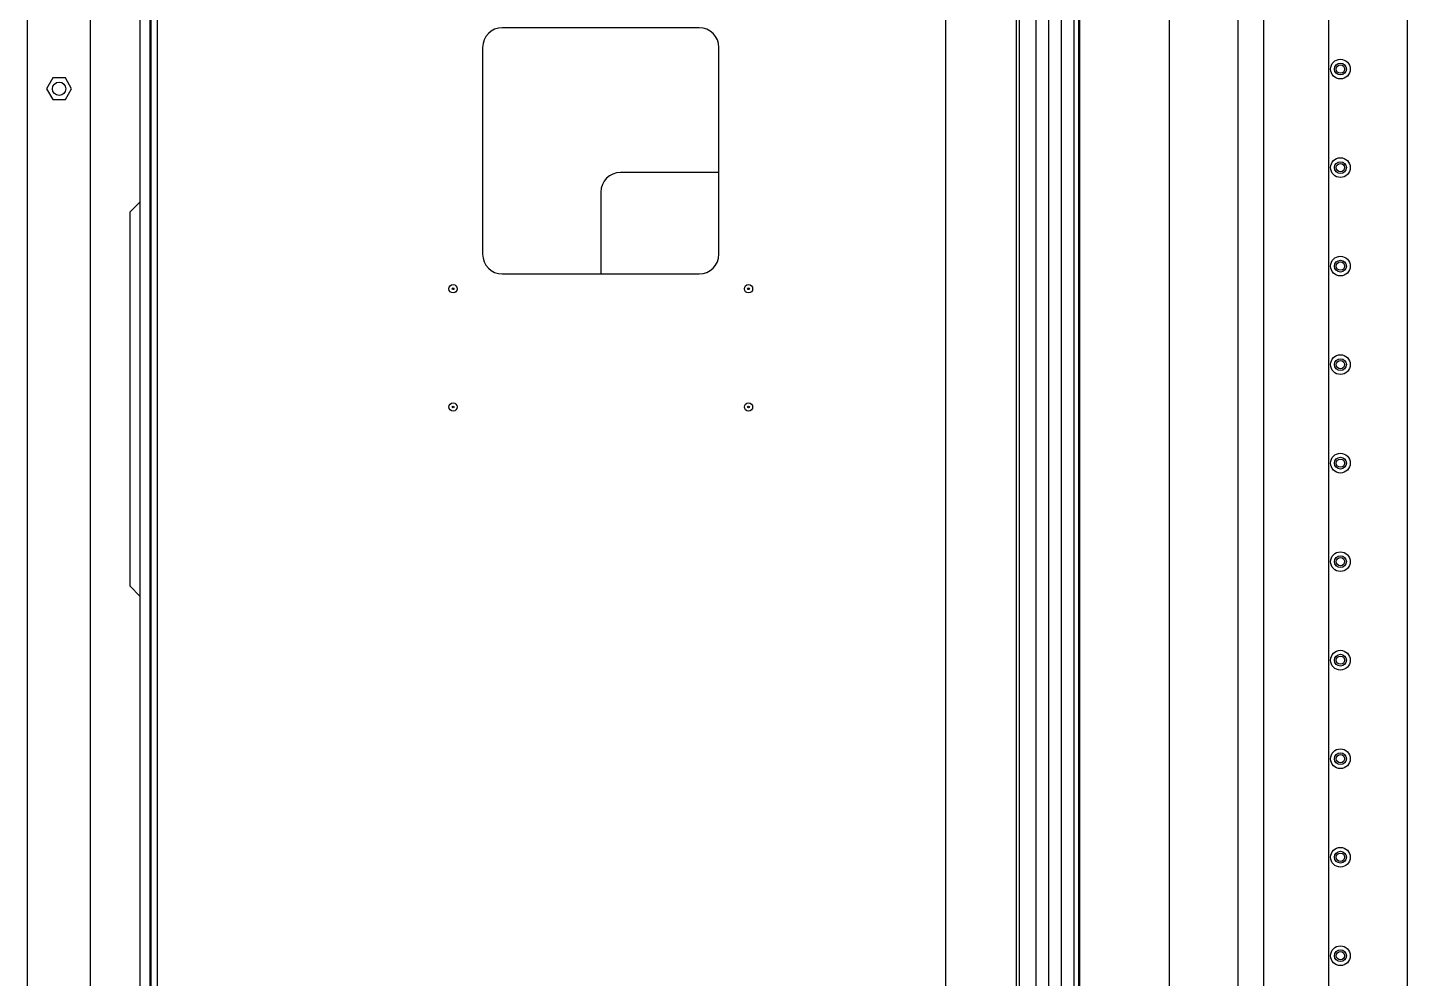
# Model space of a CAD drawing. Header units: inches. Extents: x -347369 to -260369, y 119522 to 149869.
# Drawn here: x -326406 to -325705, y 138066 to 138548 of the extents above; entities that cross this region are included whole.
import ezdxf

# ---------------------------------------------------------------- set-up
doc = ezdxf.new("R2010")
doc.units = ezdxf.units.IN
doc.header["$LTSCALE"] = 300
doc.layers.add('MACCHINA', color=40, linetype='Continuous')
doc.layers.add('QUOTE', color=7, linetype='Continuous')

# ---------------------------------------------------------------- blocks, each defined once
blk = doc.blocks.new('A$C27be3406')
at = {"layer": 'MACCHINA'}
for p, q in [((-1022, -1415.8), (-1022, 380.5)), ((-990, -1394), (-990, 380.5)), ((-956, -1866.5), (-956, 380.5)), ((-556, 158), (-556, -1702)), ((-520, -1702), (-520, 158)), ((-518.6, 158), (-518.6, -1702)), ((-510.14, 131.85), (-510.14, -1699.85)), ((-503.64, 131.85), (-503.64, -1699.85)), ((-497.36, 131.85), (-497.36, -1699.85)), ((-490.86, 131.85), (-490.86, -1699.85)), ((-488.5, 129.11), (-488.5, -1697.11)), ((-488, 128.93), (-488, -1696.95)), ((-965, 56.4), (-965, -1047.4)), ((-960, 56.4), (-960, -1047.4)), ((-321.5, -1001.02), (-321.5, -52.5)), ((-361.5, -57.4), (-361.5, -1002.83)), ((-959.5, -65), (-959.5, -1035)), ((-394.5, -110.79), (-394.5, -1069.5)), ((-407.5, -1053.41), (-407.5, -116.04)), ((-442.5, -129.32), (-442.5, -1053.41)), ((-681, -451.5), (-781, -451.5)), ((-791, -461.5), (-791, -566.5)), ((-671, -566.5), (-671, -461.5)), ((-1009.18, -477), (-1012.35, -482.5)), ((-1012.35, -482.5), (-1009.18, -488)), ((-1002.82, -477), (-1009.18, -477)), ((-999.65, -482.5), (-1002.82, -477)), ((-1002.82, -488), (-999.65, -482.5)), ((-1009.18, -488), (-1002.82, -488)), ((-671, -525), (-721, -525)), ((-731, -535), (-731, -576.5)), ((-965, -540), (-970, -545)), ((-970, -735), (-970, -545)), ((-781, -576.5), (-681, -576.5)), ((-970, -735), (-965, -740))]:
    blk.add_line(p, q, dxfattribs=at)
for centre, radius in [((-355.5, -472.5), 5), ((-355.5, -472.5), 3), ((-355.5, -472.5), 2.1), ((-1006, -482.5), 3.4), ((-355.5, -522.5), 5), ((-355.5, -522.5), 3), ((-355.5, -522.5), 2.1), ((-355.5, -572.5), 5), ((-355.5, -572.5), 3), ((-355.5, -572.5), 2.1), ((-806, -584), 2.1), ((-806, -584), 0.436), ((-656, -584), 2.1), ((-656, -584), 0.436), ((-355.5, -622.5), 5), ((-355.5, -622.5), 3), ((-355.5, -622.5), 2.1), ((-806, -644), 2.1), ((-806, -644), 0.436), ((-656, -644), 2.1), ((-656, -644), 0.436), ((-355.5, -672.5), 5), ((-355.5, -672.5), 3), ((-355.5, -672.5), 2.1), ((-355.5, -722.5), 5), ((-355.5, -722.5), 3), ((-355.5, -722.5), 2.1), ((-355.5, -772.5), 5), ((-355.5, -772.5), 3), ((-355.5, -772.5), 2.1), ((-355.5, -822.5), 5), ((-355.5, -822.5), 3), ((-355.5, -822.5), 2.1), ((-355.5, -872.5), 5), ((-355.5, -872.5), 3), ((-355.5, -872.5), 2.1), ((-355.5, -922.5), 5), ((-355.5, -922.5), 3), ((-355.5, -922.5), 2.1)]:
    blk.add_circle(centre, radius, dxfattribs=at)
for centre, start, end in [((-781, -461.5), 90, 180), ((-681, -461.5), 0, 90), ((-721, -535), 90, 180), ((-781, -566.5), 180, 270), ((-681, -566.5), 270, 0)]:
    blk.add_arc(centre, 10, start, end, dxfattribs=at)

msp = doc.modelspace()

# ---------------------------------------------------------------- block references
at = {"layer": 'QUOTE'}
msp.add_blockref('A$C27be3406', (-325383.625, 138999.656), dxfattribs=at)

doc.saveas('drawing.dxf')
